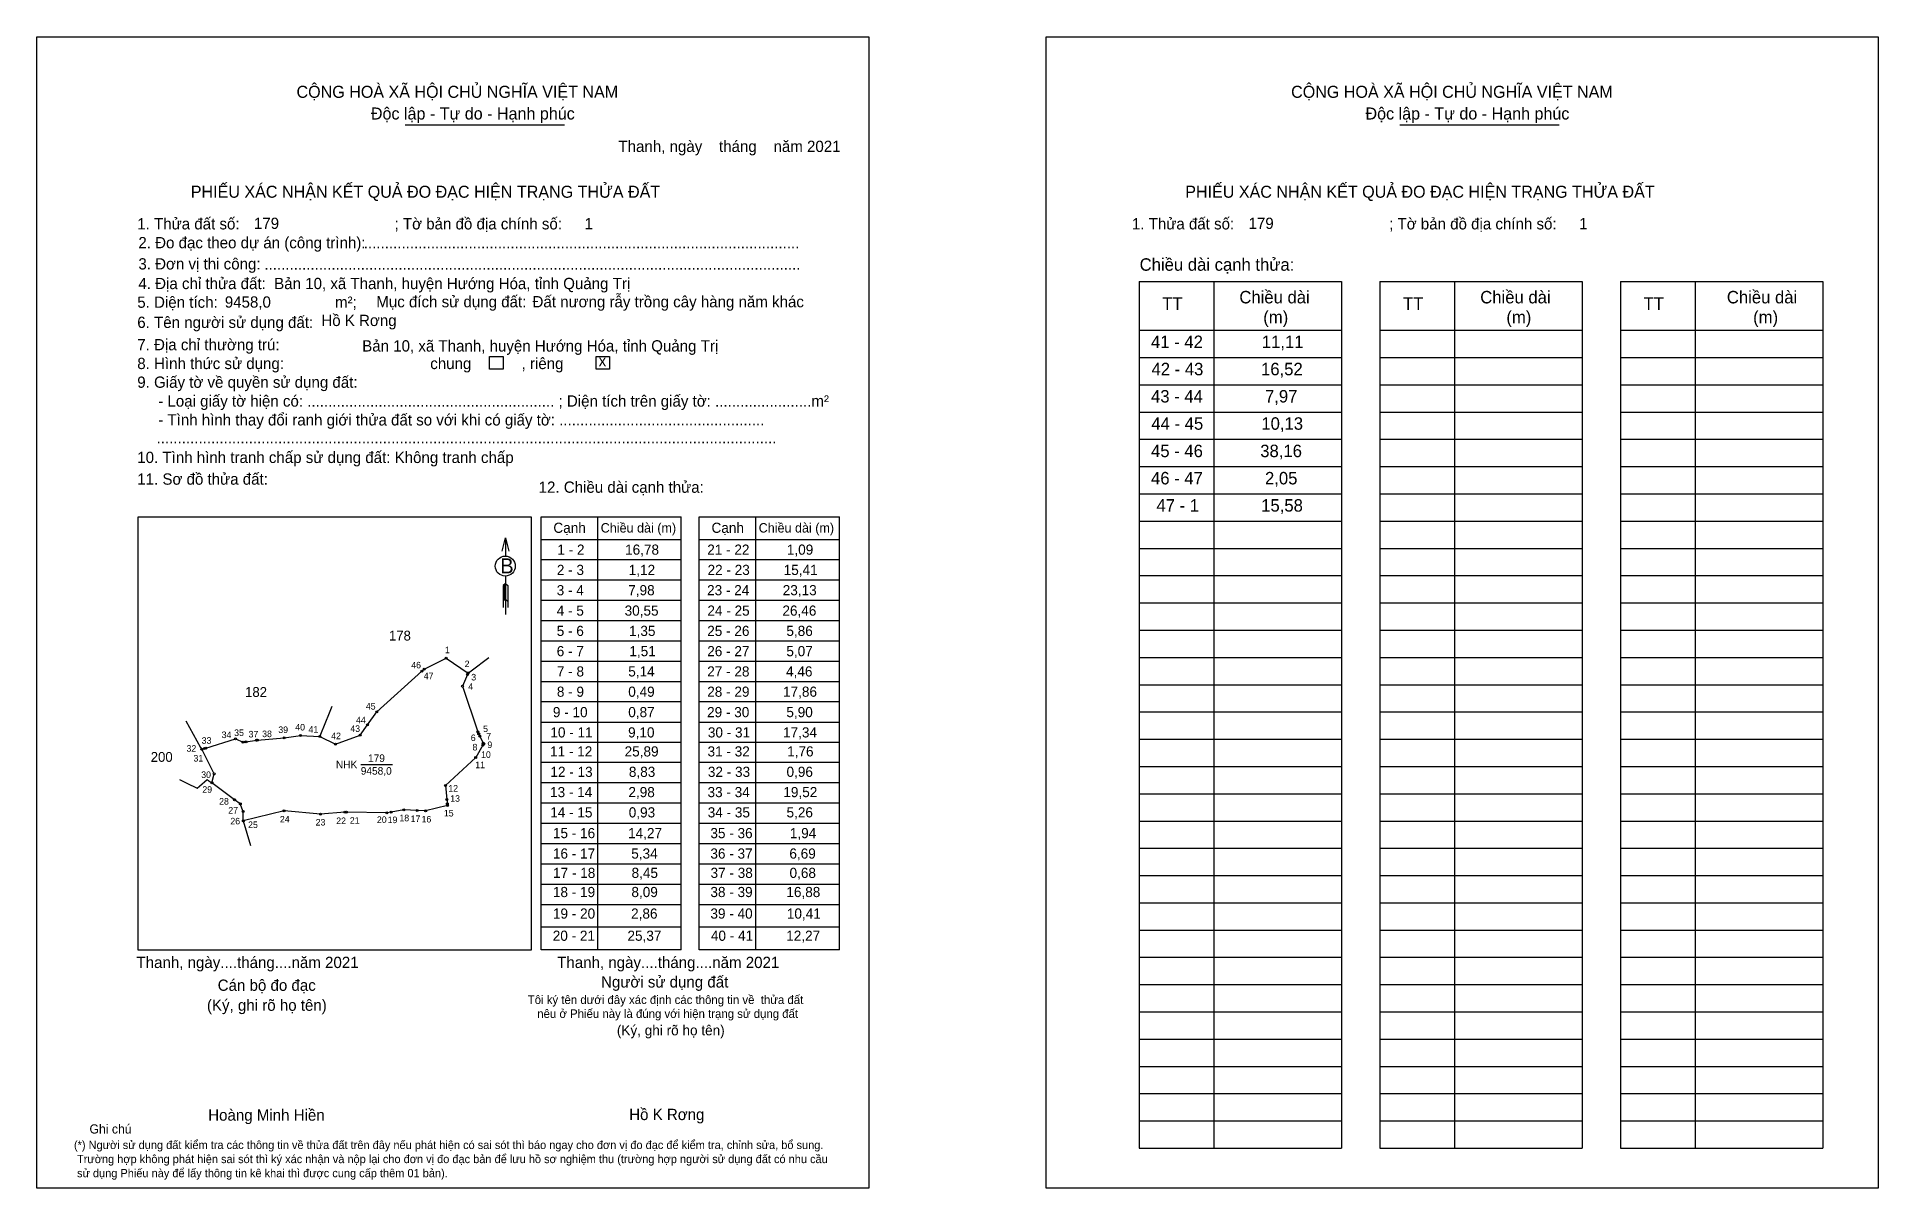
# Model space of a CAD drawing. Extents: x 545733 to 546896, y 1825156 to 1825883.
import ezdxf

# ---------------------------------------------------------------- set-up
doc = ezdxf.new("R2010")
doc.units = 0
for name, color, linetype in [('CanhThua', 7, 'Continuous'), ('kqddKhungInTrang1', 7, 'Continuous'), ('kqddKhungInTrang2', 7, 'Continuous'), ('kqddNoiDung', 7, 'Continuous'), ('kqddTemplate', 7, 'Continuous'), ('MocDinhThua', 7, 'Continuous'), ('NhanDiaChinhThua', 7, 'Continuous'), ('NhanTuCan', 7, 'Continuous'), ('RauThua', 7, 'Continuous'), ('SoHieuDinhThua', 7, 'Continuous')]:
    doc.layers.add(name, color=color, linetype=linetype)

msp = doc.modelspace()

# ---------------------------------------------------------------- linework, layer by layer
at = {"layer": 'CanhThua'}
for p, q in [((545977.3, 1825483.7), (545991.3, 1825490.6)), ((545991.3, 1825490.6), (546005.2, 1825481.2)), ((545947.5, 1825456.7), (545975.8, 1825482.3)), ((545975.8, 1825482.3), (545977.3, 1825483.7)), ((546004.7, 1825480.2), (546001.5, 1825472.9)), ((546001.5, 1825472.9), (546011.3, 1825444)), ((546005.2, 1825481.2), (546004.7, 1825480.2)), ((545941.6, 1825448.5), (545947.5, 1825456.7)), ((545839.4, 1825433.8), (545858.1, 1825439.6)), ((545858.1, 1825439.6), (545862.9, 1825437.5)), ((545862.9, 1825437.5), (545864.8, 1825437.7)), ((545864.8, 1825437.7), (545871.4, 1825438.7)), ((545871.4, 1825438.7), (545872.1, 1825438.8)), ((545872.1, 1825438.8), (545888.9, 1825440.3)), ((545888.9, 1825440.3), (545899.2, 1825441.8)), ((545899.2, 1825441.8), (545911.4, 1825441.1)), ((545911.4, 1825441.1), (545921.4, 1825436.3)), ((545921.4, 1825436.3), (545937, 1825442)), ((545937, 1825442), (545941.6, 1825448.5)), ((546011.3, 1825444), (546011.8, 1825442.8)), ((546011.8, 1825442.8), (546012.5, 1825441.4)), ((546012.5, 1825441.4), (546014.7, 1825436.8)), ((545836.8, 1825433), (545838.5, 1825433.5)), ((545844.7, 1825417.6), (545836.8, 1825433)), ((545838.5, 1825433.5), (545839.4, 1825433.8)), ((546009.9, 1825427.8), (545990.9, 1825410.2)), ((546014.5, 1825435.6), (546009.9, 1825427.8)), ((546015, 1825436.4), (546014.5, 1825435.6)), ((546014.7, 1825436.8), (546015, 1825436.4)), ((545843.3, 1825411.9), (545844.7, 1825417.6)), ((545857.6, 1825401.2), (545843.3, 1825411.9)), ((545990.9, 1825410.2), (545991.7, 1825401.4)), ((545861.2, 1825398.5), (545857.6, 1825401.2)), ((545863, 1825393.8), (545861.2, 1825398.5)), ((545863.1, 1825387.9), (545863, 1825393.8)), ((545888.8, 1825394.1), (545863.1, 1825387.9)), ((545911.9, 1825392.1), (545888.8, 1825394.1)), ((545927.3, 1825393.3), (545911.9, 1825392.1)), ((545928.3, 1825393.3), (545927.3, 1825393.3)), ((545953.7, 1825392.9), (545928.3, 1825393.3)), ((545956.5, 1825393.4), (545953.7, 1825392.9)), ((545964.5, 1825394.8), (545956.5, 1825393.4)), ((545972.9, 1825394.4), (545964.5, 1825394.8)), ((545978.3, 1825394.1), (545972.9, 1825394.4)), ((545992.1, 1825397.5), (545978.3, 1825394.1)), ((545991.7, 1825401.4), (545992, 1825398.5)), ((545992, 1825398.5), (545992.1, 1825397.5))]:
    msp.add_line(p, q, dxfattribs=at)
at = {"layer": 'kqddKhungInTrang1'}
msp.add_lwpolyline([(545732.6, 1825882.9), (546258.3, 1825882.9), (546258.3, 1825155.9), (545732.6, 1825155.9)], close=True, dxfattribs=at)
at = {"layer": 'kqddKhungInTrang2'}
msp.add_lwpolyline([(546370.4, 1825882.9), (546896, 1825882.9), (546896, 1825155.9), (546370.4, 1825155.9)], close=True, dxfattribs=at)
at = {"layer": 'kqddTemplate'}
for p, q in [((545965.4, 1825827.3), (546066.1, 1825827.3)), ((546593.8, 1825827.3), (546694.5, 1825827.3)), ((546429.2, 1825728.4), (546557, 1825728.4)), ((546429.2, 1825728.4), (546429.2, 1825181.1)), ((546476.3, 1825728.4), (546476.3, 1825181.1)), ((546557, 1825728.4), (546557, 1825181.1)), ((546581.2, 1825728.4), (546581.2, 1825181.1)), ((546581.2, 1825728.4), (546709, 1825728.4)), ((546628.3, 1825728.4), (546628.3, 1825181.1)), ((546709, 1825728.4), (546709, 1825181.1)), ((546733.3, 1825728.4), (546733.3, 1825181.1)), ((546733.3, 1825728.4), (546861.1, 1825728.4)), ((546780.3, 1825728.4), (546780.3, 1825181.1)), ((546861.1, 1825728.4), (546861.1, 1825181.1)), ((546429.2, 1825697.6), (546557, 1825697.6)), ((546581.2, 1825697.6), (546709, 1825697.6)), ((546733.3, 1825697.6), (546861.1, 1825697.6)), ((546429.2, 1825680.4), (546557, 1825680.4)), ((546581.2, 1825680.4), (546709, 1825680.4)), ((546733.3, 1825680.4), (546861.1, 1825680.4)), ((546429.2, 1825663.2), (546557, 1825663.2)), ((546581.2, 1825663.2), (546709, 1825663.2)), ((546733.3, 1825663.2), (546861.1, 1825663.2)), ((546429.2, 1825646), (546557, 1825646)), ((546581.2, 1825646), (546709, 1825646)), ((546733.3, 1825646), (546861.1, 1825646)), ((546429.2, 1825628.8), (546557, 1825628.8)), ((546581.2, 1825628.8), (546709, 1825628.8)), ((546733.3, 1825628.8), (546861.1, 1825628.8)), ((546429.2, 1825611.6), (546557, 1825611.6)), ((546581.2, 1825611.6), (546709, 1825611.6)), ((546733.3, 1825611.6), (546861.1, 1825611.6)), ((546429.2, 1825594.3), (546557, 1825594.3)), ((546581.2, 1825594.3), (546709, 1825594.3)), ((546733.3, 1825594.3), (546861.1, 1825594.3)), ((546051.2, 1825579.9), (546139.8, 1825579.9)), ((546051.2, 1825306.4), (546051.2, 1825579.9)), ((546086.9, 1825579.9), (546086.9, 1825306.4)), ((546139.8, 1825306.4), (546139.8, 1825579.9)), ((546151.1, 1825579.9), (546239.7, 1825579.9)), ((546151.1, 1825306.4), (546151.1, 1825579.9)), ((546186.7, 1825579.9), (546186.7, 1825306.4)), ((546239.7, 1825306.4), (546239.7, 1825579.9)), ((546429.2, 1825577.1), (546557, 1825577.1)), ((546581.2, 1825577.1), (546709, 1825577.1)), ((546733.3, 1825577.1), (546861.1, 1825577.1)), ((546028.7, 1825566.5), (546028.7, 1825555)), ((546051.2, 1825565.6), (546139.8, 1825565.6)), ((546151.1, 1825565.6), (546239.7, 1825565.6)), ((546429.2, 1825559.9), (546557, 1825559.9)), ((546581.2, 1825559.9), (546709, 1825559.9)), ((546733.3, 1825559.9), (546861.1, 1825559.9)), ((546028.7, 1825542.4), (546028.8, 1825518.2)), ((546051.2, 1825552.8), (546139.8, 1825552.8)), ((546151.1, 1825552.8), (546239.7, 1825552.8)), ((546429.2, 1825542.7), (546557, 1825542.7)), ((546581.2, 1825542.7), (546709, 1825542.7)), ((546733.3, 1825542.7), (546861.1, 1825542.7)), ((546028.7, 1825537.8), (546027.3, 1825536.4)), ((546028.7, 1825537.1), (546027.3, 1825535.7)), ((546028.7, 1825536.5), (546027.3, 1825535)), ((546027.3, 1825536.4), (546027.3, 1825522.5)), ((546028.7, 1825535.8), (546027.3, 1825534.4)), ((546028.7, 1825535.1), (546027.3, 1825533.7)), ((546028.7, 1825534.5), (546027.3, 1825533.1)), ((546028.7, 1825533.8), (546027.3, 1825532.4)), ((546028.7, 1825533.2), (546027.3, 1825531.8)), ((546028.7, 1825532.5), (546027.3, 1825531.1)), ((546028.7, 1825531.9), (546027.3, 1825530.5)), ((546028.7, 1825531.2), (546027.3, 1825529.8)), ((546028.7, 1825530.6), (546027.3, 1825529.1)), ((546028.7, 1825537.8), (546030.2, 1825536.4)), ((546030.2, 1825536.4), (546030.2, 1825522.5)), ((546051.2, 1825540), (546139.8, 1825540)), ((546151.1, 1825540), (546239.7, 1825540)), ((546028.7, 1825529.9), (546027.3, 1825528.5)), ((546028.7, 1825529.2), (546027.3, 1825527.8)), ((546028.8, 1825528.6), (546027.3, 1825527.2)), ((546028.8, 1825527.9), (546027.3, 1825526.5)), ((546028.8, 1825527.9), (546030.2, 1825526.5)), ((546051.2, 1825527.2), (546139.8, 1825527.2)), ((546151.1, 1825527.2), (546239.7, 1825527.2)), ((546429.2, 1825525.5), (546557, 1825525.5)), ((546581.2, 1825525.5), (546709, 1825525.5)), ((546733.3, 1825525.5), (546861.1, 1825525.5)), ((546051.2, 1825514.3), (546139.8, 1825514.3)), ((546151.1, 1825514.3), (546239.7, 1825514.3)), ((546429.2, 1825508.3), (546557, 1825508.3)), ((546581.2, 1825508.3), (546709, 1825508.3)), ((546733.3, 1825508.3), (546861.1, 1825508.3)), ((546051.2, 1825501.5), (546139.8, 1825501.5)), ((546151.1, 1825501.5), (546239.7, 1825501.5)), ((546051.2, 1825488.7), (546139.8, 1825488.7)), ((546151.1, 1825488.7), (546239.7, 1825488.7)), ((546429.2, 1825491), (546557, 1825491)), ((546581.2, 1825491), (546709, 1825491)), ((546733.3, 1825491), (546861.1, 1825491)), ((546051.2, 1825475.9), (546139.8, 1825475.9)), ((546151.1, 1825475.9), (546239.7, 1825475.9)), ((546429.2, 1825473.8), (546557, 1825473.8)), ((546581.2, 1825473.8), (546709, 1825473.8)), ((546733.3, 1825473.8), (546861.1, 1825473.8)), ((546051.2, 1825463.1), (546139.8, 1825463.1)), ((546151.1, 1825463.1), (546239.7, 1825463.1)), ((546051.2, 1825450.2), (546139.8, 1825450.2)), ((546151.1, 1825450.2), (546239.7, 1825450.2)), ((546429.2, 1825456.6), (546557, 1825456.6)), ((546581.2, 1825456.6), (546709, 1825456.6)), ((546733.3, 1825456.6), (546861.1, 1825456.6)), ((546139.8, 1825437.4), (546051.2, 1825437.4)), ((546239.7, 1825437.4), (546151.1, 1825437.4)), ((546429.2, 1825439.4), (546557, 1825439.4)), ((546581.2, 1825439.4), (546709, 1825439.4)), ((546733.3, 1825439.4), (546861.1, 1825439.4)), ((546139.8, 1825424.6), (546051.2, 1825424.6)), ((546239.7, 1825424.6), (546151.1, 1825424.6)), ((546429.2, 1825422.2), (546557, 1825422.2)), ((546581.2, 1825422.2), (546709, 1825422.2)), ((546733.3, 1825422.2), (546861.1, 1825422.2)), ((546139.8, 1825411.8), (546051.2, 1825411.8)), ((546239.7, 1825411.8), (546151.1, 1825411.8)), ((546429.2, 1825405), (546557, 1825405)), ((546581.2, 1825405), (546709, 1825405)), ((546733.3, 1825405), (546861.1, 1825405)), ((546139.8, 1825399), (546051.2, 1825399)), ((546239.7, 1825399), (546151.1, 1825399)), ((546139.8, 1825386.1), (546051.2, 1825386.1)), ((546239.7, 1825386.1), (546151.1, 1825386.1)), ((546429.2, 1825387.7), (546557, 1825387.7)), ((546581.2, 1825387.7), (546709, 1825387.7)), ((546733.3, 1825387.7), (546861.1, 1825387.7)), ((546139.8, 1825373.3), (546051.2, 1825373.3)), ((546239.7, 1825373.3), (546151.1, 1825373.3)), ((546429.2, 1825370.5), (546557, 1825370.5)), ((546581.2, 1825370.5), (546709, 1825370.5)), ((546733.3, 1825370.5), (546861.1, 1825370.5)), ((546139.8, 1825360.5), (546051.2, 1825360.5)), ((546239.7, 1825360.5), (546151.1, 1825360.5)), ((546139.8, 1825347.7), (546051.2, 1825347.7)), ((546239.7, 1825347.7), (546151.1, 1825347.7)), ((546429.2, 1825353.3), (546557, 1825353.3)), ((546581.2, 1825353.3), (546709, 1825353.3)), ((546733.3, 1825353.3), (546861.1, 1825353.3)), ((546139.8, 1825334.9), (546051.2, 1825334.9)), ((546239.7, 1825334.9), (546151.1, 1825334.9)), ((546429.2, 1825336.1), (546557, 1825336.1)), ((546581.2, 1825336.1), (546709, 1825336.1)), ((546733.3, 1825336.1), (546861.1, 1825336.1)), ((546139.8, 1825320.6), (546051.2, 1825320.6)), ((546239.7, 1825320.6), (546151.1, 1825320.6)), ((546429.2, 1825318.9), (546557, 1825318.9)), ((546581.2, 1825318.9), (546709, 1825318.9)), ((546733.3, 1825318.9), (546861.1, 1825318.9)), ((546139.8, 1825306.4), (546051.2, 1825306.4)), ((546239.7, 1825306.4), (546151.1, 1825306.4)), ((546429.2, 1825301.7), (546557, 1825301.7)), ((546581.2, 1825301.7), (546709, 1825301.7)), ((546733.3, 1825301.7), (546861.1, 1825301.7)), ((546429.2, 1825284.4), (546557, 1825284.4)), ((546581.2, 1825284.4), (546709, 1825284.4)), ((546733.3, 1825284.4), (546861.1, 1825284.4)), ((546429.2, 1825267.2), (546557, 1825267.2)), ((546581.2, 1825267.2), (546709, 1825267.2)), ((546733.3, 1825267.2), (546861.1, 1825267.2)), ((546429.2, 1825250), (546557, 1825250)), ((546581.2, 1825250), (546709, 1825250)), ((546733.3, 1825250), (546861.1, 1825250)), ((546429.2, 1825232.8), (546557, 1825232.8)), ((546581.2, 1825232.8), (546709, 1825232.8)), ((546733.3, 1825232.8), (546861.1, 1825232.8)), ((546429.2, 1825215.6), (546557, 1825215.6)), ((546581.2, 1825215.6), (546709, 1825215.6)), ((546733.3, 1825215.6), (546861.1, 1825215.6)), ((546429.2, 1825198.4), (546557, 1825198.4)), ((546581.2, 1825198.4), (546709, 1825198.4)), ((546733.3, 1825198.4), (546861.1, 1825198.4)), ((546429.2, 1825181.1), (546557, 1825181.1)), ((546581.2, 1825181.1), (546709, 1825181.1)), ((546733.3, 1825181.1), (546861.1, 1825181.1))]:
    msp.add_line(p, q, dxfattribs=at)
for points in [[(546018.7, 1825681), (546027.3, 1825681), (546027.3, 1825673), (546018.7, 1825673)], [(546086, 1825681), (546094.5, 1825681), (546094.5, 1825673), (546086, 1825673)], [(545796.6, 1825579.9), (546044.9, 1825579.9), (546044.9, 1825306.1), (545796.6, 1825306.1)]]:
    msp.add_lwpolyline(points, close=True, dxfattribs=at)
msp.add_lwpolyline([(546026.6, 1825558.2), (546028.7, 1825566.5), (546030.8, 1825558.2)], dxfattribs=at)
msp.add_circle((546028.6, 1825548.7), 6.31, dxfattribs=at)
at = {"layer": 'MocDinhThua'}
for centre in [(545977.3, 1825483.7), (545991.3, 1825490.6), (545975.8, 1825482.3), (546001.5, 1825472.9), (546004.7, 1825480.2), (546005.2, 1825481.2), (545941.6, 1825448.5), (545947.5, 1825456.7), (545858.1, 1825439.6), (545862.9, 1825437.5), (545864.8, 1825437.7), (545871.4, 1825438.7), (545872.1, 1825438.8), (545888.9, 1825440.3), (545899.2, 1825441.8), (545911.4, 1825441.1), (545937, 1825442), (546011.3, 1825444), (546011.8, 1825442.8), (546012.5, 1825441.4), (546014.7, 1825436.8), (545836.8, 1825433), (545838.5, 1825433.5), (545839.4, 1825433.8), (545921.4, 1825436.3), (546009.9, 1825427.8), (546014.5, 1825435.6), (546015, 1825436.4), (545844.7, 1825417.6), (545843.3, 1825411.9), (545990.9, 1825410.2), (545857.6, 1825401.2), (545861.2, 1825398.5), (545863, 1825393.8), (545888.8, 1825394.1), (545911.9, 1825392.1), (545927.3, 1825393.3), (545928.3, 1825393.3), (545953.7, 1825392.9), (545956.5, 1825393.4), (545964.5, 1825394.8), (545972.9, 1825394.4), (545978.3, 1825394.1), (545991.7, 1825401.4), (545992, 1825398.5), (545992.1, 1825397.5), (545863.1, 1825387.9)]:
    msp.add_circle(centre, 0.621, dxfattribs=at)
at = {"layer": 'NhanDiaChinhThua'}
msp.add_line((545937.3, 1825423.4), (545957.3, 1825423.4), dxfattribs=at)
at = {"layer": 'RauThua'}
for p, q in [((546007, 1825482.6), (546018.2, 1825490.9)), ((546005.2, 1825481.2), (546007, 1825482.6)), ((545826.7, 1825451.1), (545836.1, 1825434.2)), ((545912, 1825442.6), (545917.6, 1825456.1)), ((545917.6, 1825456.1), (545919.3, 1825460.2)), ((545911.4, 1825441.1), (545912, 1825442.6)), ((545836.1, 1825434.2), (545836.8, 1825433)), ((545822.8, 1825414), (545827.4, 1825411.7)), ((545827.4, 1825411.7), (545834, 1825408.5)), ((545834, 1825408.5), (545835.4, 1825409.7)), ((545835.4, 1825409.7), (545840.3, 1825413.9)), ((545840.3, 1825413.9), (545841.4, 1825413.1)), ((545841.4, 1825413.1), (545843.3, 1825411.9)), ((545863.1, 1825387.9), (545867.6, 1825372.2))]:
    msp.add_line(p, q, dxfattribs=at)

# ---------------------------------------------------------------- texts
at = {"layer": 'kqddNoiDung'}
for s, height, p in [('Thanh, ngày    tháng    năm 2021  ', 7.123, (546100.1, 1825810.2)), ('179', 7.12, (545869.8, 1825761.6)), ('1', 7.12, (546078.7, 1825761.4)), ('179', 7.12, (546498.2, 1825761.6)), ('1', 7.12, (546707.1, 1825761.4)), ('........................................................................................................', 7.1227, (545939.2, 1825749.3)), ('................................................................................................................................', 7.1227, (545876.4, 1825735.8)), ('9458,0', 7.12, (545851.4, 1825711.9)), ('Đất nương rẫy trồng cây hàng năm khác', 7.123, (546045.8, 1825712.1)), ('Hồ K Rơng', 7.12, (545912.4, 1825700.3)), ('41 - 42', 7.87, (546436.6, 1825686.4)), ('11,11', 7.87, (546506.6, 1825686.4)), ('Bản 10, xã Thanh, huyện Hướng Hóa, tỉnh Quảng Trị', 7.123, (545938.2, 1825684.2)), ('x', 7.12, (546087.6, 1825674.9)), ('42 - 43', 7.87, (546436.9, 1825669.2)), ('16,52', 7.87, (546506.1, 1825669.2)), ('43 - 44', 7.87, (546436.6, 1825652)), ('7,97', 7.87, (546508.6, 1825652)), ('44 - 45', 7.87, (546436.8, 1825634.8)), ('10,13', 7.87, (546506.3, 1825634.8)), ('45 - 46', 7.87, (546436.6, 1825617.5)), ('38,16', 7.87, (546505.6, 1825617.5)), ('46 - 47', 7.87, (546436.6, 1825600.3)), ('2,05', 7.87, (546508.6, 1825600.3)), ('47 - 1', 7.87, (546440, 1825583.1)), ('15,58', 7.87, (546506.2, 1825583.1)), ('1 - 2', 6.41, (546061.5, 1825555.9)), ('16,78', 6.41, (546104.3, 1825555.9)), ('21 - 22', 6.41, (546156.2, 1825555.9)), ('1,09', 6.41, (546206.5, 1825555.9)), ('2 - 3', 6.41, (546061.2, 1825543.1)), ('1,12', 6.41, (546106.6, 1825543.1)), ('22 - 23', 6.41, (546156.4, 1825543.1)), ('15,41', 6.41, (546204.5, 1825543.1)), ('3 - 4', 6.41, (546061.1, 1825530.3)), ('7,98', 6.41, (546106.3, 1825530.3)), ('23 - 24', 6.41, (546156.1, 1825530.3)), ('23,13', 6.41, (546203.9, 1825530.3)), ('4 - 5', 6.41, (546061.1, 1825517.4)), ('30,55', 6.41, (546104, 1825517.4)), ('24 - 25', 6.41, (546156.3, 1825517.4)), ('26,46', 6.41, (546203.7, 1825517.4)), ('5 - 6', 6.41, (546061.1, 1825504.6)), ('1,35', 6.41, (546106.8, 1825504.6)), ('25 - 26', 6.41, (546156.2, 1825504.6)), ('5,86', 6.41, (546206.2, 1825504.6)), ('6 - 7', 6.41, (546061.1, 1825491.8)), ('1,51', 6.41, (546107, 1825491.8)), ('26 - 27', 6.41, (546156.2, 1825491.8)), ('5,07', 6.41, (546206.2, 1825491.8)), ('7 - 8', 6.41, (546061.2, 1825479)), ('5,14', 6.41, (546106.3, 1825479)), ('27 - 28', 6.41, (546156.2, 1825479)), ('4,46', 6.41, (546206, 1825479)), ('8 - 9', 6.41, (546061.2, 1825466.2)), ('0,49', 6.41, (546106.3, 1825466.2)), ('28 - 29', 6.41, (546156.2, 1825466.2)), ('17,86', 6.41, (546204.1, 1825466.2)), ('9 - 10', 6.41, (546058.7, 1825453.3)), ('0,87', 6.41, (546106.3, 1825453.3)), ('29 - 30', 6.41, (546156.1, 1825453.3)), ('5,90', 6.41, (546206.2, 1825453.3)), ('10 - 11', 6.41, (546057.1, 1825440.5)), ('9,10', 6.41, (546106.2, 1825440.5)), ('30 - 31', 6.41, (546156.6, 1825440.5)), ('17,34', 6.41, (546204.1, 1825440.5)), ('11 - 12', 6.41, (546056.9, 1825428.5)), ('25,89', 6.41, (546104, 1825428.5)), ('31 - 32', 6.41, (546156.4, 1825428.5)), ('1,76', 6.41, (546206.7, 1825428.5)), ('12 - 13', 6.41, (546057.1, 1825415.6)), ('8,83', 6.41, (546106.7, 1825415.6)), ('32 - 33', 6.41, (546156.6, 1825415.6)), ('0,96', 6.41, (546206.3, 1825415.6)), ('13 - 14', 6.41, (546056.9, 1825402.8)), ('2,98', 6.41, (546106.4, 1825402.8)), ('33 - 34', 6.41, (546156.4, 1825402.8)), ('19,52', 6.41, (546204.3, 1825402.8)), ('14 - 15', 6.41, (546057, 1825390)), ('0,93', 6.41, (546106.6, 1825390)), ('34 - 35', 6.41, (546156.5, 1825390)), ('5,26', 6.41, (546206.3, 1825390)), ('15 - 16', 6.41, (546058.7, 1825376.9)), ('14,27', 6.41, (546106.2, 1825376.9)), ('35 - 36', 6.41, (546158.2, 1825376.9)), ('1,94', 6.41, (546208.4, 1825376.9)), ('16 - 17', 6.41, (546058.7, 1825364)), ('5,34', 6.41, (546108.2, 1825364)), ('36 - 37', 6.41, (546158.2, 1825364)), ('6,69', 6.41, (546208.1, 1825364)), ('17 - 18', 6.41, (546058.8, 1825351.8)), ('8,45', 6.41, (546108.4, 1825351.8)), ('37 - 38', 6.41, (546158.3, 1825351.8)), ('0,68', 6.41, (546208.2, 1825351.8)), ('18 - 19', 6.41, (546058.7, 1825339.7)), ('8,09', 6.41, (546108.3, 1825339.7)), ('38 - 39', 6.41, (546158.2, 1825339.7)), ('16,88', 6.41, (546206.2, 1825339.7)), ('19 - 20', 6.41, (546058.7, 1825326.1)), ('2,86', 6.41, (546108.1, 1825326.1)), ('39 - 40', 6.41, (546158.2, 1825326.1)), ('10,41', 6.41, (546206.5, 1825326.1)), ('20 - 21', 6.41, (546058.6, 1825312.1)), ('25,37', 6.41, (546105.8, 1825312.1)), ('40 - 41', 6.41, (546158.5, 1825312.1)), ('12,27', 6.41, (546206.1, 1825312.1)), ('Thanh, ngày....tháng....năm 2021', 7.123, (545795.6, 1825294.9)), ('Thanh, ngày....tháng....năm 2021', 7.123, (546061.4, 1825294.9)), ('Hồ K Rơng', 7.12, (546106.9, 1825198.9))]:
    msp.add_text(s, height=height, dxfattribs=at).set_placement(p)
at = {"layer": 'kqddTemplate'}
for s, height, p in [('CỘNG HOÀ XÃ HỘI CHỦ NGHĨA VIỆT NAM', 7.598, (545896.7, 1825844.4)), ('CỘNG HOÀ XÃ HỘI CHỦ NGHĨA VIỆT NAM', 7.598, (546525.1, 1825844.4)), ('Độc lập - Tự do - Hạnh phúc', 7.598, (545943.7, 1825830.7)), ('Độc lập - Tự do - Hạnh phúc', 7.598, (546572.1, 1825830.7)), ('PHIẾU XÁC NHẬN KẾT QUẢ ĐO ĐẠC HIỆN TRẠNG THỬA ĐẤT', 7.598, (545829.9, 1825781.3)), ('PHIẾU XÁC NHẬN KẾT QUẢ ĐO ĐẠC HIỆN TRẠNG THỬA ĐẤT', 7.598, (546458.2, 1825781.3)), ('1. Thửa đất số:                                     ; Tờ bản đồ địa chính số:', 7.123, (545796.1, 1825761.3)), ('1. Thửa đất số:                                     ; Tờ bản đồ địa chính số:', 7.123, (546424.5, 1825761.3)), ('2. Đo đạc theo dự án (công trình): ', 7.123, (545796.8, 1825749.4)), ('3. Đơn vị thi công: ', 7.123, (545796.8, 1825736)), ('Chiều dài cạnh thửa:', 7.87, (546429.4, 1825735.2)), ('4. Địa chỉ thửa đất:  Bản 10, xã Thanh, huyện Hướng Hóa, tỉnh Quảng Trị', 7.123, (545796.8, 1825723.6)), ('5. Diện tích:                            m²; ', 7.123, (545796.1, 1825711.8)), ('Mục đích sử dụng đất:', 7.123, (545947.1, 1825712.1)), ('TT', 7.87, (546443.7, 1825710.5)), ('Chiều dài', 7.87, (546492.4, 1825714.6)), ('TT', 7.87, (546595.8, 1825710.5)), ('Chiều dài', 7.87, (546644.6, 1825714.6)), ('TT', 7.87, (546747.8, 1825710.5)), ('Chiều dài', 7.87, (546800.4, 1825714.6)), ('6. Tên người sử dụng đất:', 7.123, (545796.1, 1825699.1)), ('(m)', 7.87, (546507.5, 1825702)), ('(m)', 7.87, (546661.1, 1825702)), ('(m)', 7.87, (546817, 1825702)), ('7. Địa chỉ thường trú:', 7.123, (545796.1, 1825685)), ('8. Hình thức sử dụng:', 7.123, (545796.1, 1825673.1)), ('chung            , riêng', 7.123, (545981.2, 1825673.1)), ('9. Giấy tờ về quyền sử dụng đất:', 7.123, (545796.1, 1825661.3)), ('     - Loại giấy tờ hiện có: ........................................................... ; Diện tích trên giấy tờ: .......................m²', 7.1227, (545796.1, 1825649.4)), ('     - Tình hình thay đổi ranh giới thửa đất so với khi có giấy tờ: .................................................', 7.1227, (545796.1, 1825637.5)), ('....................................................................................................................................................', 7.1227, (545808.3, 1825626.2)), ('10. Tình hình tranh chấp sử dụng đất: Không tranh chấp', 7.123, (545796.1, 1825613.8)), ('11. Sơ đồ thửa đất:', 7.123, (545796.1, 1825600.1)), ('12. Chiều dài cạnh thửa:', 7.123, (546049.7, 1825595)), ('Cạnh', 6.41, (546059, 1825569.7)), ('Chiều dài (m)', 5.936, (546088.9, 1825569.9)), ('Cạnh', 6.41, (546158.9, 1825569.7)), ('Chiều dài (m)', 5.936, (546188.7, 1825569.9)), ('B', 9.5, (546025.4, 1825544.1)), ('Cán bộ đo đạc', 7.123, (545846.9, 1825280.5)), ('Người sử dụng đất', 7.123, (546089.1, 1825282.6)), ('(Ký, ghi rõ họ tên)', 7.123, (545840.1, 1825267.9)), ('Tôi ký tên dưới đây xác định các thông tin về  thửa đất ', 5.385, (546042.8, 1825272.2)), ('nêu ở Phiếu này là đúng với hiện trạng sử dụng đất', 5.385, (546048.8, 1825263.4)), ('(Ký, ghi rõ họ tên)', 6.41, (546099.1, 1825252.4)), ('Hoàng Minh Hiền', 7.123, (545840.9, 1825198.5)), ('Ghi chú', 5.77, (545765.9, 1825190.4)), ('(*) Người sử dụng đất kiểm tra các thông tin về thửa đất trên đây nếu phát hiện có sai sót thì báo ngay cho đơn vị đo đạc để kiểm tra, chỉnh sửa, bổ sung.', 5.1924, (545756.1, 1825180.6)), (' Trường hợp không phát hiện sai sót thì ký xác nhận và nộp lại cho đơn vị đo đạc bản để lưu hồ sơ nghiệm thu (trường hợp người sử dụng đất có nhu cầu', 5.1924, (545756.1, 1825171.7)), (' sử dụng Phiếu này để lấy thông tin kê khai thì được cung cấp thêm 01 bản).', 5.192, (545756.1, 1825162.8))]:
    msp.add_text(s, height=height, dxfattribs=at).set_placement(p)
at = {"layer": 'NhanDiaChinhThua'}
for s, p in [('NHK', (545921.6, 1825421)), ('179', (545941.9, 1825425)), ('9458,0', (545937.3, 1825417))]:
    msp.add_text(s, height=4.78, dxfattribs=at).set_placement(p)
at = {"layer": 'NhanTuCan'}
for s, p in [('178', (545955.1, 1825501.7)), ('182', (545864.2, 1825466.1)), ('200', (545804.6, 1825425.1))]:
    msp.add_text(s, height=6.21, dxfattribs=at).set_placement(p)
at = {"layer": 'SoHieuDinhThua'}
for s, p in [('1', (545990.5, 1825493.7)), ('46', (545969.2, 1825484.1)), ('2', (546002.9, 1825484.9)), ('47', (545977.1, 1825477.3)), ('4', (546005.2, 1825470.6)), ('3', (546007.1, 1825476.5)), ('45', (545940.5, 1825458.1)), ('40', (545895.9, 1825444.9)), ('44', (545934.3, 1825449.4)), ('33', (545836.8, 1825436.5)), ('34', (545849.4, 1825440.1)), ('35', (545857.3, 1825441.4)), ('37', (545866.4, 1825440.5)), ('38', (545875, 1825440.7)), ('39', (545885.2, 1825443.3)), ('41', (545904.3, 1825443.5)), ('42', (545918.6, 1825439.4)), ('43', (545930.7, 1825444)), ('6', (546006.8, 1825438.2)), ('5', (546014.6, 1825443.9)), ('7', (546016.6, 1825439.2)), ('9', (546017.3, 1825433.8)), ('32', (545827.2, 1825431.5)), ('31', (545831.6, 1825425.3)), ('8', (546007.9, 1825432.3)), ('10', (546013.3, 1825427.6)), ('30', (545836.5, 1825414.9)), ('11', (546009.6, 1825421.1)), ('29', (545837.2, 1825405.6)), ('12', (545992.6, 1825406.3)), ('13', (545993.8, 1825399.9)), ('28', (545847.8, 1825398.1)), ('27', (545853.6, 1825392.4)), ('24', (545886.2, 1825386.8)), ('18', (545961.7, 1825387.6)), ('17', (545968.8, 1825387.1)), ('16', (545975.7, 1825386.8)), ('15', (545989.8, 1825390.6)), ('26', (545854.9, 1825385.6)), ('25', (545866.1, 1825383.3)), ('23', (545908.8, 1825384.9)), ('22', (545921.8, 1825385.8)), ('21', (545930.4, 1825386)), ('20', (545947.5, 1825386.5)), ('19', (545954.3, 1825386.4))]:
    msp.add_text(s, height=4.14, dxfattribs=at).set_placement(p)

doc.saveas('drawing.dxf')
